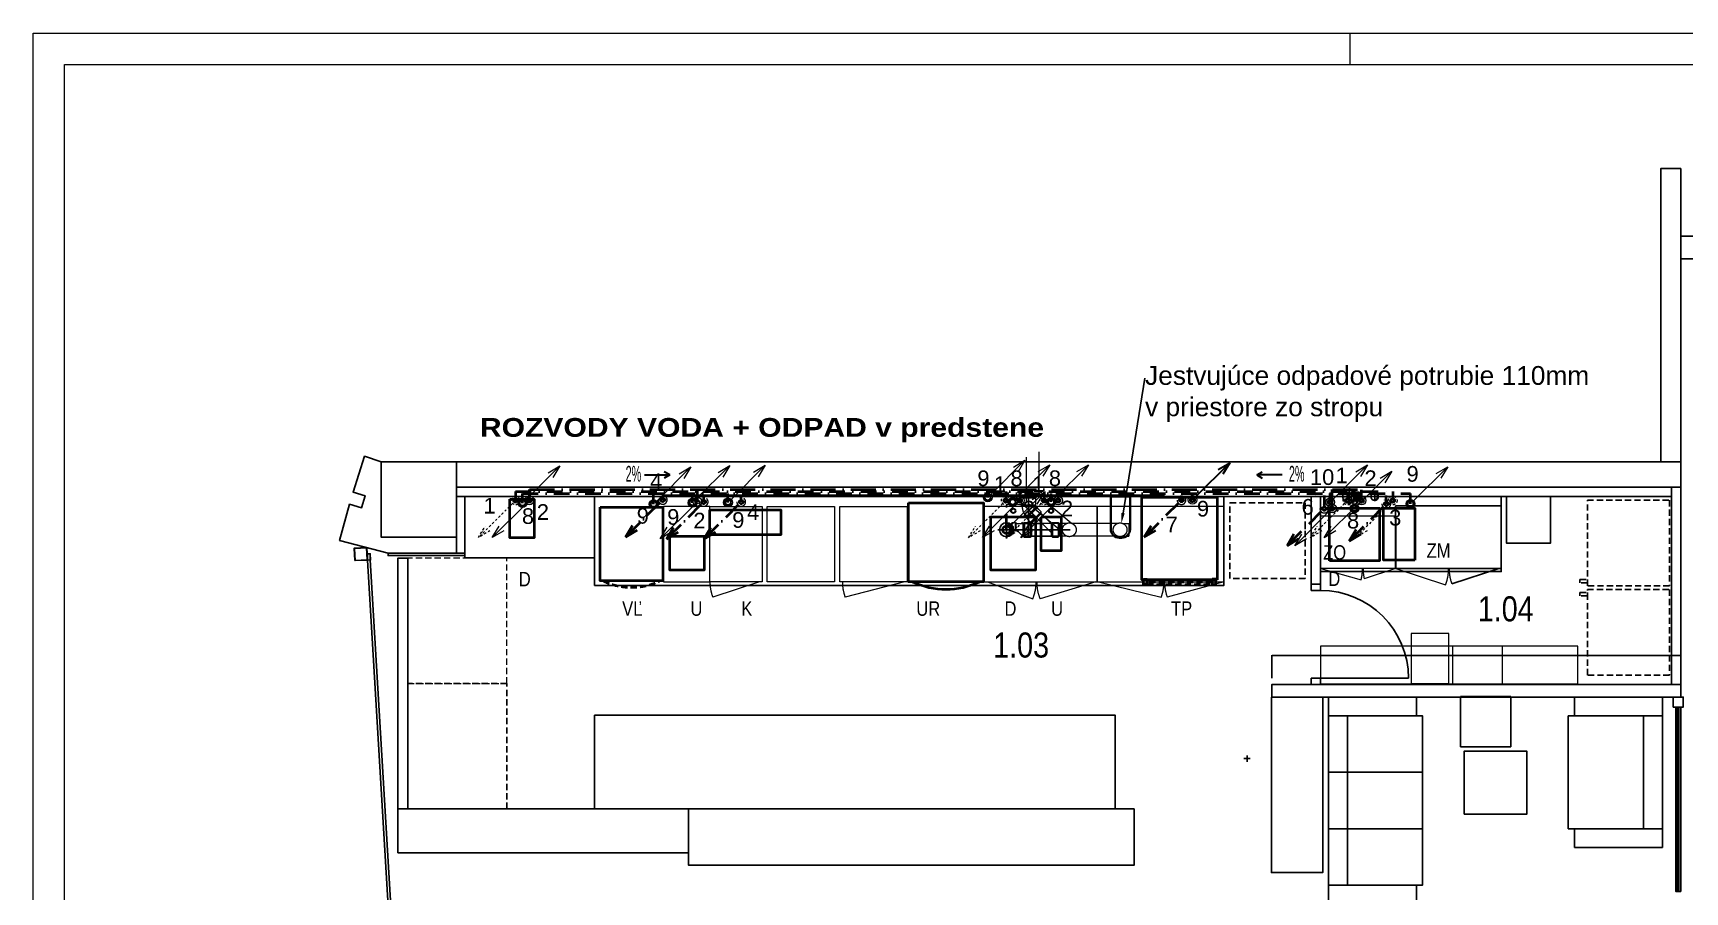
# Model space of a CAD drawing. Header units: millimetres. Extents: x 81329 to 439548, y 1718 to 95447.
# Drawn here: x 376099 to 389269, y 9717 to 16568 of the extents above; entities that cross this region are included whole.
import ezdxf
from ezdxf import colors
from ezdxf.entities.mleader import LeaderData, LeaderLine
from ezdxf.enums import TextEntityAlignment as Align
from ezdxf.math import Vec2, Vec3

# ---------------------------------------------------------------- set-up
doc = ezdxf.new("R2010")
doc.units = ezdxf.units.MM
doc.header["$LTSCALE"] = 100
for name, pattern in [('ACAD_ISO12W100', [21, 12, -3, 0, -3, 0, -3]), ('Bodkočiarkovaná M', [0.33, 0.23, -0.05, 0, -0.05]), ('CACHE', [0.24, 0.12, -0.12]), ('DASHDOT', [1, 0.5, -0.25, 0, -0.25]), ('HIDDEN2', [4.7625, 3.175, -1.5875]), ('SPOJITÁ', [0]), ('Čerchovaná 2mm', [3.2, 2, -0.6, 0, -0.6]), ('ČERCHOVANÁ2', [0.5, 0.25, -0.125, 0, -0.125]), ('ČÁRKOVANÁ', [0.75, 0.5, -0.25])]:
    doc.linetypes.add(name, pattern=pattern)
for name, color, linetype, lineweight in [('0-bar', 252, 'Continuous', 30), ('0-interier', 32, 'ČÁRKOVANÁ', 25), ('0-technologie', 150, 'ČÁRKOVANÁ', 25), ('A-popisky-podhlad', 251, 'Continuous', 13), ('A_02_Hrubá', 250, 'Continuous', 35), ('koty-int', 176, 'Continuous', 0), ('OKNA_DVERE', 164, 'Continuous', 15), ('PD-DTD', 252, 'Continuous', 35), ('PODORYS', 164, 'Continuous', 50), ('S-mreza', 250, 'Continuous', 18), ('S-sklo', 5, 'Continuous', 35), ('SA-VODA-TV', 10, 'ACAD_ISO12W100', 40), ('SDK', 40, 'Continuous', 30), ('SDK-predstena', 30, 'Continuous', 40), ('voda', 170, 'Continuous', 20), ('zti', 24, 'Continuous', 30), ('ZTI-DPS-potrubi_studena_voda', 5, 'ČERCHOVANÁ2', 40), ('ZTI-DPS-potrubi_tepla_voda', 1, 'Čerchovaná 2mm', 40), ('ZTI-DPS-potrubi_zmakcena_voda', 92, 'Čerchovaná 2mm', 40), ('ZTI-DPS-stoupacky', 24, 'Continuous', 18), ('ZTI-PH-011', 15, 'ČÁRKOVANÁ', 13)]:
    doc.layers.add(name, color=color, linetype=linetype, lineweight=lineweight)
for name, color, linetype in [('EL-ZNAČKY', 10, 'Continuous'), ('instalace', 174, 'Continuous'), ('popisky-reg', 7, 'Continuous'), ('stavba-voda', 5, 'Continuous'), ('technologie', 5, 'Continuous'), ('ZTI-PH-010', 6, 'Bodkočiarkovaná M')]:
    doc.layers.add(name, color=color, linetype=linetype)
doc.layers.add('FO_Zariaďovacie_predmety', color=7, linetype='Continuous', lineweight=20, true_color=0x787878)
doc.styles.add('_TCW_TXTSTY_3', font='arial.ttf', dxfattribs={"height": 95.833336})
doc.styles.add('Arial Narrow', font='ARIALN.TTF', dxfattribs={"height": 75})
doc.styles.add('ARIEL100', font='arial.ttf', dxfattribs={"height": 100})
doc.styles.get("Standard").update_dxf_attribs({"font": 'arial.ttf'})
doc.styles.add('ZT-popis', font='ARIALN.TTF', dxfattribs={"width": 0.6})
doc.styles.add('ZT-zariad.', font='ARIALN.TTF')
doc.dimstyles.new('ISO-25', dxfattribs={"dimtxt": 2.5, "dimasz": 2.5, "dimexe": 1.25, "dimexo": 0.625, "dimtad": 1, "dimtxsty": 'Standard', "dimcen": 2.5, "dimadec": 0, "dimazin": 0, "dimtfac": 1, "dimtmove": 0, "dimatfit": 3, "dimfxl": 1, "dimarcsym": 0})

# ---------------------------------------------------------------- blocks, each defined once
blk = doc.blocks.new('podorys-int')
at = {"color": 252, "lineweight": -2}
for p, q in [((-25, 0), (25, 0)), ((0, 25), (0, -25))]:
    blk.add_line(p, q, dxfattribs=at)
at = {"layer": 'A_02_Hrubá', "color": 252, "lineweight": -2}
blk.add_lwpolyline([(3398, 411), (3478, 411), (3478, 491), (3398, 491)], close=True, dxfattribs=at)
at = {"layer": 'OKNA_DVERE', "color": 252, "lineweight": -2}
blk.add_line((587, 641), (1287, 641), dxfattribs=at)
blk.add_arc((587, 641), 700, 0, 90, dxfattribs=at)
at = {"layer": 'PODORYS', "color": 252, "lineweight": -2}
for points in [[(3458, 2366), (3298, 2366), (3298, 4706), (3458, 4706)], [(3458, 4166), (6748, 4166), (6748, 3986), (3458, 3986)], [(-6902, 2366), (-6302, 2366), (-6302, 1766), (-6902, 1766)], [(-6302, 2366), (3458, 2366), (3458, 2166), (-6302, 2166)]]:
    blk.add_lwpolyline(points, close=True, dxfattribs=at)
at = {"layer": 'PODORYS', "color": 252, "linetype": 'Continuous', "lineweight": -2}
blk.add_lwpolyline([(-6902, 2366), (-7035, 2411), (-7127, 2125), (-7031, 2096), (-7059, 2001), (-7155, 2029), (-7235, 1740), (-6848, 1639), (-6302, 1639), (-6302, 2366)], dxfattribs=at)
at = {"layer": 'S-mreza', "color": 252, "lineweight": -2, "ltscale": 0.18}
for p, q in [((-7011, 1583), (-6783, -2234)), ((-6991, 1584), (-6763, -2231))]:
    blk.add_line(p, q, dxfattribs=at)
at = {"layer": 'S-mreza', "color": 252, "lineweight": -2}
for points in [[(-7113, 1579), (-7117, 1679), (-7017, 1683), (-7013, 1583)], [(-7111, 1581), (-7115, 1677), (-7019, 1681), (-7015, 1585)], [(-7013, 1583), (-7015, 1633), (-6990, 1634), (-6988, 1584)], [(-7011, 1583), (-7013, 1631), (-6992, 1632), (-6990, 1584)]]:
    blk.add_lwpolyline(points, close=True, dxfattribs=at)
at = {"layer": 'S-sklo', "color": 252, "lineweight": -2, "ltscale": 0.18}
blk.add_lwpolyline([(3418, 411), (3458, 411), (3458, -1059), (3418, -1059)], close=True, dxfattribs=at)
for points in [[(3443, 411), (3443, -59), (3433, -59), (3433, 411)], [(3443, -59), (3443, -1059), (3433, -1059), (3433, -59)]]:
    blk.add_lwpolyline(points, dxfattribs=at)
at = {"layer": 'SDK', "color": 252, "lineweight": -2}
for points in [[(3458, 591), (3383, 591), (3383, 2166), (3458, 2166)], [(587, 1391), (512, 1391), (512, 2091), (587, 2091)], [(587, 1341), (512, 1341), (512, 1391), (587, 1391)], [(199, 491), (199, 591), (3458, 591), (3458, 491)], [(587, 591), (512, 591), (512, 641), (587, 641)]]:
    blk.add_lwpolyline(points, close=True, dxfattribs=at)
at = {"layer": 'SDK-predstena', "color": 252, "lineweight": -2}
for points in [[(-6302, 2166), (3383, 2166), (3383, 2091), (-6302, 2091)], [(-6302, 1639), (-6302, 2091), (-6237, 2091), (-6237, 1639)], [(-6237, 1619), (-6848, 1619), (-6848, 1639), (-6237, 1639)]]:
    blk.add_lwpolyline(points, close=True, dxfattribs=at)
blk = doc.blocks.new('interier-podorys')
at = {"color": 252}
for p, q in [((-25, 0), (25, 0)), ((-25, 0), (25, 0)), ((0, 25), (0, -25)), ((0, 25), (0, -25))]:
    blk.add_line(p, q, dxfattribs=at)
at = {"layer": '0-interier', "color": 252, "linetype": 'SPOJITÁ', "lineweight": -3}
for points in [[(194, 491), (604, 491), (604, -909), (194, -909)], [(1350, 341), (650, 341), (650, 491), (1350, 491)], [(1702, 94), (2102, 94), (2102, 494), (1702, 494)], [(2611, 341), (3311, 341), (3311, 491), (2611, 491)], [(650, -1009), (650, 341), (800, 341), (800, -1009)], [(650, -559), (650, 341), (1400, 341), (1400, -559)], [(3311, -559), (3311, 341), (2561, 341), (2561, -559)], [(3311, -559), (3311, 341), (3161, 341), (3161, -559)], [(1731, -442), (2231, -442), (2231, 58), (1731, 58)], [(650, -1009), (650, -109), (1400, -109), (1400, -1009)], [(2611, -559), (3311, -559), (3311, -709), (2611, -709)], [(1350, -1009), (650, -1009), (650, -1159), (1350, -1159)]]:
    blk.add_lwpolyline(points, close=True, dxfattribs=at)
blk = doc.blocks.new('bar-podorys')
for p, q in [((-25, 0), (25, 0)), ((0, 25), (0, -25))]:
    blk.add_line(p, q)
at = {"layer": '0-bar', "linetype": 'HIDDEN2', "lineweight": 15, "ltscale": 200}
for p, q in [((589, 1516), (910, 1427)), ((1183, 1516), (935, 1434)), ((1185, 1516), (1583, 1385)), ((-3886, 1411), (-4260, 1288)), ((-2730, 1411), (-3204, 1288)), ((-2070, 1411), (-1707, 1275)), ((-1206, 1411), (-1650, 1275)), ((-1184, 1411), (-684, 1288)), ((-186, 1411), (-636, 1288))]:
    blk.add_line(p, q, dxfattribs=at)
at = {"layer": '0-bar', "linetype": 'HIDDEN2', "lineweight": -3, "ltscale": 200}
blk.add_line((2007, 1516), (1633, 1393), dxfattribs=at)
at = {"layer": '0-bar', "lineweight": -2}
for points in [[(-6237, 1601), (-5202, 1601), (-5202, 2091), (-6237, 2091)], [(-6770, -401), (-6690, -401), (-6690, 1599), (-6770, 1599)], [(-5202, 346), (-1051, 346), (-1051, -401), (-5202, -401)], [(-6770, -401), (-4452, -401), (-4452, -751), (-6770, -751)], [(-4452, -401), (-901, -401), (-901, -851), (-4452, -851)]]:
    blk.add_lwpolyline(points, close=True, dxfattribs=at)
at = {"layer": '0-bar', "linetype": 'HIDDEN2', "lineweight": 15, "ltscale": 200}
for points in [[(-4652, 1411), (-4284, 1411), (-4284, 2011), (-4652, 2011)], [(-3866, 1411), (-4284, 1411), (-4284, 2011), (-3866, 2011)], [(-3826, 2011), (-3290, 2011), (-3290, 1411), (-3826, 1411)], [(-3246, 2011), (-2710, 2011), (-2710, 1411), (-3246, 1411)], [(-2106, 1411), (-1195, 1411), (-1195, 2011), (-2106, 2011)], [(-1195, 1411), (-184, 1411), (-184, 2011), (-1195, 2011)], [(1608, 998), (1308, 998), (1308, 598), (1608, 598)], [(587, 897), (587, 597), (2637, 597), (2637, 897)], [(1637, 897), (1637, 597), (2037, 597), (2037, 897)]]:
    blk.add_lwpolyline(points, close=True, dxfattribs=at)
at = {"layer": '0-bar', "linetype": 'HIDDEN2', "lineweight": -3, "ltscale": 200}
blk.add_lwpolyline([(2027, 1516), (1184, 1516), (1184, 2016), (2027, 2016)], close=True, dxfattribs=at)
at = {"layer": '0-bar', "linetype": 'HIDDEN2', "lineweight": 15, "ltscale": 200, "elevation": 0}
blk.add_lwpolyline([(1185, 1516), (589, 1516), (589, 1936), (1185, 1936)], close=True, dxfattribs=at)
at = {"layer": '0-bar'}
for centre in [(-1864, 1976), (-1562, 1976)]:
    blk.add_circle(centre, 17.5, dxfattribs=at)
at = {"layer": '0-bar', "lineweight": -3}
blk.add_circle((857, 2046), 17.5, dxfattribs=at)
at = {"layer": '0-bar', "linetype": 'HIDDEN2', "lineweight": 15, "ltscale": 200}
for centre, start, end in [((560, 1516), 345.6723, 0), ((1286, 1516), 180, 193.1304), ((1246, 1516), 338.7059, 0), ((1972, 1516), 180, 199.976), ((-3921, 1411), 180, 200), ((-2865, 1411), 180, 200), ((-2042, 1411), 337.859, 0), ((-1316, 1411), 180, 202.141), ((-1023, 1411), 340, 0), ((-297, 1411), 180, 200)]:
    blk.add_arc(centre, 361, start, end, dxfattribs=at)
at = {"layer": '0-technologie', "color": 6, "linetype": 'SPOJITÁ', "lineweight": 40}
for points in [[(-5878, 2070), (-5682, 2070), (-5682, 1762), (-5878, 1762)], [(-5157, 2005), (-4657, 2005), (-4657, 1417), (-5157, 1417)], [(-2700, 2041), (-2100, 2041), (-2100, 1411), (-2700, 1411)]]:
    blk.add_lwpolyline(points, close=True, dxfattribs=at)
at = {"layer": '0-technologie', "color": 6, "linetype": 'SPOJITÁ', "lineweight": 40, "elevation": 0}
for points in [[(-4284, 1984), (-3717, 1984), (-3717, 1784), (-4284, 1784)], [(-238, 1426), (-838, 1426), (-838, 2085), (-238, 2085)]]:
    blk.add_lwpolyline(points, close=True, dxfattribs=at)
at = {"layer": '0-technologie', "color": 252, "linetype": 'ByBlock'}
for points in [[(-136, 2041), (464, 2041), (464, 1436), (-136, 1436)], [(2713, 2062), (3368, 2062), (3368, 1378), (2713, 1378)], [(2653, 1428), (2713, 1428), (2713, 1403), (2653, 1403)], [(2653, 1324), (2713, 1324), (2713, 1299), (2653, 1299)], [(2713, 1349), (3368, 1349), (3368, 665), (2713, 665)]]:
    blk.add_lwpolyline(points, close=True, dxfattribs=at)
at = {"layer": '0-technologie', "color": 252, "linetype": 'ByBlock', "lineweight": 20}
blk.add_lwpolyline([(-5902, 1599), (-6690, 1599), (-6690, 599), (-5902, 599)], close=True, dxfattribs=at)
at = {"layer": '0-technologie', "color": 6, "linetype": 'ByBlock', "lineweight": 40, "elevation": 0}
for points in [[(-826, 1431), (-797, 1431), (-797, 1388), (-826, 1388)], [(-279, 1406), (-797, 1406), (-797, 1388), (-279, 1388)], [(-250, 1431), (-279, 1431), (-279, 1388), (-250, 1388)]]:
    blk.add_lwpolyline(points, close=True, dxfattribs=at)
at = {"layer": '0-technologie', "color": 252, "linetype": 'ByBlock', "lineweight": -2}
blk.add_lwpolyline([(-5902, 599), (-6690, 599), (-6690, -401), (-5902, -401)], close=True, dxfattribs=at)
at = {"layer": '0-technologie', "color": 6, "linetype": 'ByBlock', "lineweight": 40}
blk.add_arc((-4907, 1894), 528, 244.8265, 295.117, dxfattribs=at)
at = {"layer": '0-technologie', "color": 6, "linetype": 'SPOJITÁ', "lineweight": 40}
blk.add_arc((-2400, 1980), 629, 244.7943, 295.2057, dxfattribs=at)
at = {"layer": 'EL-ZNAČKY', "color": 252, "lineweight": -3}
blk.add_lwpolyline([(2069, 2091), (2418, 2091), (2418, 1717), (2069, 1717)], close=True, dxfattribs=at)
at = {"layer": 'PD-DTD', "lineweight": -2}
blk.add_lwpolyline([(-5202, 2091), (-5202, 1381), (-184, 1381), (-184, 2091)], close=True, dxfattribs=at)
at = {"layer": 'PD-DTD', "elevation": 0}
blk.add_lwpolyline([(-1087, 2091), (-932, 2091), (-932, 1831, -0.414214), (-1002, 1761), (-1017, 1761, -0.414213), (-1087, 1831)], format="xyb", close=True, dxfattribs=at)
at = {"layer": 'PD-DTD', "lineweight": -3}
blk.add_lwpolyline([(587, 2091), (587, 1491), (2027, 1491), (2027, 2091)], close=True, dxfattribs=at)
at = {"layer": 'PD-DTD', "color": 6, "linetype": 'SPOJITÁ', "lineweight": 40, "ltscale": 5, "elevation": 0}
for points in [[(657, 1578), (657, 1998), (1057, 1998), (1057, 1578)], [(-4604, 1771), (-4604, 1506), (-4324, 1506), (-4324, 1771)]]:
    blk.add_lwpolyline(points, close=True, dxfattribs=at)
at = {"layer": 'PD-DTD', "color": 6, "linetype": 'SPOJITÁ', "lineweight": 40, "ltscale": 5}
for points in [[(-2044, 1926), (-2044, 1506), (-1684, 1506), (-1684, 1926)], [(-1644, 1926), (-1644, 1661), (-1480, 1661), (-1480, 1926)]]:
    blk.add_lwpolyline(points, close=True, dxfattribs=at)
at = {"layer": 'ZTI-DPS-stoupacky', "linetype": 'CACHE', "lineweight": 20, "ltscale": 30}
for p, q in [((-1757, 2045), (-1757, 2447)), ((-1657, 2091), (-1657, 2448)), ((-1467, 1801), (-1757, 2045)), ((-1403, 1878), (-1657, 2091)), ((-1917, 1875), (-1917, 1775)), ((-1440, 1875), (-1917, 1875)), ((-1035, 1875), (-1394, 1875)), ((-990, 1875), (-942, 1875)), ((-942, 1875), (-942, 1775)), ((-1440, 1775), (-1917, 1775)), ((-1035, 1775), (-1395, 1775)), ((-990, 1775), (-942, 1775))]:
    blk.add_line(p, q, dxfattribs=at)
at = {"layer": 'ZTI-DPS-stoupacky', "linetype": 'CACHE', "lineweight": 40, "ltscale": 30}
blk.add_circle((-1917, 1825), 30, dxfattribs=at)
at = {"layer": 'ZTI-DPS-stoupacky', "linetype": 'CACHE', "lineweight": 20, "ltscale": 30}
for centre in [(-1417, 1825), (-1012, 1825)]:
    blk.add_circle(centre, 55, dxfattribs=at)
blk = doc.blocks.new('*D250')
at = {"layer": 'Defpoints', "color": 0, "transparency": 16777216}
for p in [(389236, 11604), (385976, 11422), (389236, 11447)]:
    blk.add_point(p, dxfattribs=at)
at = {"layer": 'koty-int', "color": 0, "lineweight": -2, "transparency": 16777216}
for p, q in [((385976, 11423), (385976, 11605)), ((385979, 11604), (389233, 11604)), ((389236, 11448), (389236, 11605))]:
    blk.add_line(p, q, dxfattribs=at)
at = {"layer": 'koty-int', "color": 0, "transparency": 16777216}
for points in [[(385979, 11605), (385979, 11604), (385976, 11604)], [(389233, 11605), (389233, 11604), (389236, 11604)]]:
    blk.add_solid(points, dxfattribs=at)
at = {"layer": 'koty-int', "color": 0, "transparency": 16777216, "insert": (387606, 11606), "char_height": 2.5, "attachment_point": 5}
blk.add_mtext('3259,61', dxfattribs=at)
blk = doc.blocks.new('voda')
at = {"layer": 'instalace'}
h = blk.add_hatch(color=256, dxfattribs=at)
h.paths.add_polyline_path([(-5710, 2964, 0.063254), (-5727, 2961, -0.067833), (-5710, 2955)])
h.paths.add_polyline_path([(-5710, 2837, -0.067833), (-5727, 2831, 0.063254), (-5710, 2828)])
h = blk.add_hatch(color=256, dxfattribs=at)
h.paths.add_polyline_path([(-5710, 2964), (-5710, 2955, -0.267949), (-5676, 2896), (-5643, 2896, 0.414214)])
h.paths.add_polyline_path([(-5643, 2896), (-5676, 2896, -0.267949), (-5710, 2837), (-5710, 2828, 0.414214)])
for p, q in [((-5795, 2896), (-5626, 2896)), ((-5710, 2981), (-5710, 2812))]:
    blk.add_line(p, q, dxfattribs=at)
blk.add_circle((-5710, 2896), 67.6, dxfattribs=at)
blk = doc.blocks.new('_U2696')
at = {"color": 0, "linetype": 'ByBlock'}
for p, q in [((-35, -35), (-424, -424)), ((-424, -424), (-345, -292)), ((-292, -345), (-424, -424))]:
    blk.add_line(p, q, dxfattribs=at)
at = {"color": 0, "linetype": 'ByBlock', "lineweight": 13}
blk.add_circle((0, 0), 50, dxfattribs=at)
blk = doc.blocks.new('A$C0F996081')
at = {"layer": 'ZTI-DPS-potrubi_tepla_voda', "linetype": 'ByBlock', "lineweight": 15}
for p, q in [((-35, -35), (-424, -424)), ((-424, -424), (-345, -292)), ((-292, -345), (-424, -424))]:
    blk.add_line(p, q, dxfattribs=at)
blk.add_circle((0, 0), 50, dxfattribs=at)
blk = doc.blocks.new('A$C2FCF486A')
at = {"layer": 'ZTI-DPS-potrubi_studena_voda', "linetype": 'ByBlock', "lineweight": 15}
for p, q in [((-35, -35), (-424, -424)), ((-424, -424), (-345, -292)), ((-292, -345), (-424, -424))]:
    blk.add_line(p, q, dxfattribs=at)
blk.add_circle((0, 0), 50, dxfattribs=at)
blk = doc.blocks.new('odpad')
at = {"layer": 'instalace', "linetype": 'SPOJITÁ', "lineweight": 0}
h = blk.add_hatch(color=256, dxfattribs=at)
h.paths.add_polyline_path([(-5688, 2542), (-5710, 2529), (-5710, 2490), (-5646, 2490), (-5646, 2566), (-5678, 2566)])
h.paths.add_polyline_path([(-5778, 2566), (-5678, 2566), (-5646, 2643), (-5778, 2643)])
h.paths.add_polyline_path([(-5778, 2490), (-5710, 2490), (-5710, 2529)])
at = {"layer": 'instalace'}
for p, q in [((-5710, 2651), (-5710, 2482)), ((-5646, 2643), (-5688, 2542)), ((-5795, 2566), (-5626, 2566)), ((-5778, 2490), (-5688, 2542))]:
    blk.add_line(p, q, dxfattribs=at)
for points in [[(-5778, 2643), (-5646, 2643), (-5646, 2566), (-5778, 2566)], [(-5778, 2566), (-5646, 2566), (-5646, 2490), (-5778, 2490)]]:
    blk.add_lwpolyline(points, close=True, dxfattribs=at)
blk = doc.blocks.new('odpad K110-45')
at = {"layer": 'ZTI-PH-010', "ltscale": 30}
for p, q in [((0, -140), (0, 149)), ((-101, 101), (104, -104))]:
    blk.add_line(p, q, dxfattribs=at)
at = {"layer": 'ZTI-PH-011', "ltscale": 40}
for p, q in [((-65, 101), (-55, 111)), ((-65, 40), (-65, 101)), ((65, 101), (-65, 101)), ((-65, 40), (-55, 30)), ((65, 40), (-65, 40)), ((55, 111), (-55, 111)), ((55, 30), (-55, 30)), ((60, 17), (-17, -60)), ((75, 17), (-17, -75)), ((55, 111), (65, 101)), ((65, 40), (55, 30)), ((60, 17), (75, 17)), ((65, 40), (65, 101)), ((75, 17), (111, -19)), ((-20, -58), (-17, -60)), ((-17, -75), (19, -111)), ((111, -19), (19, -111)), ((19, -111), (33, -111)), ((111, -33), (33, -111)), ((111, -33), (111, -19))]:
    blk.add_line(p, q, dxfattribs=at)
for radius in [120, 10]:
    blk.add_arc((65, 27), radius, 180, 225, dxfattribs=at)
blk = doc.blocks.new('odpad Y110-45')
at = {"layer": 'ZTI-PH-010', "ltscale": 30}
for p, q in [((23, -23), (-262, 262)), ((-347, 0), (188, 0))]:
    blk.add_line(p, q, dxfattribs=at)
at = {"layer": 'ZTI-PH-011', "ltscale": 40}
for p, q in [((-194, 102), (-102, 194)), ((-194, 116), (-116, 194)), ((-158, 66), (-66, 158)), ((-102, 194), (-116, 194)), ((-66, 158), (-102, 194)), ((-222, 55), (-212, 65)), ((-222, 55), (-222, -55)), ((-212, 65), (-161, 65)), ((-212, 65), (-212, -65)), ((-194, 102), (-194, 116)), ((-158, 66), (-194, 102)), ((-151, 55), (-161, 65)), ((-161, 65), (-161, -65)), ((-158, 66), (-144, 66)), ((-151, 55), (-142, 55)), ((-151, 55), (-151, -55)), ((-144, 66), (-66, 144)), ((-140, 62), (-144, 66)), ((23, 55), (-66, 144)), ((23, 55), (33, 65)), ((23, 55), (23, -55)), ((33, 65), (84, 65)), ((33, 65), (33, -65)), ((94, 55), (84, 65)), ((84, 65), (84, -65)), ((94, 55), (94, -55)), ((-212, -65), (-222, -55)), ((-212, -65), (-161, -65)), ((-161, -65), (-151, -55)), ((-151, -55), (23, -55)), ((33, -65), (23, -55)), ((33, -65), (84, -65)), ((84, -65), (94, -55))]:
    blk.add_line(p, q, dxfattribs=at)
blk.add_arc((-142, 59), 4, 270, 45, dxfattribs=at)
blk = doc.blocks.new('odpad-red100-50')
at = {"layer": 'ZTI-PH-010'}
blk.add_line((-61, 0), (61, 0), dxfattribs=at)
at = {"layer": 'ZTI-PH-011', "ltscale": 40}
for p, q in [((-126, 57), (-133, 50)), ((-133, 0), (-133, 50)), ((-126, 57), (-101, 57)), ((-126, -7), (-126, 57)), ((-101, 57), (-94, 50)), ((-101, -7), (-101, 57)), ((-94, 50), (-39, 50)), ((-94, 0), (-94, 50)), ((-30, 59), (-39, 50)), ((-39, -50), (-39, 50)), ((-30, 59), (17, 59)), ((-30, -59), (-30, 59)), ((17, 59), (26, 50)), ((17, -59), (17, 59)), ((26, -50), (26, 50)), ((-94, 0), (-39, -50)), ((-39, -50), (-30, -59)), ((-30, -59), (17, -59)), ((26, -50), (17, -59))]:
    blk.add_line(p, q, dxfattribs=at)
at = {"layer": 'ZTI-PH-011'}
for p, q in [((-133, 0), (-126, -7)), ((-126, -7), (-101, -7)), ((-94, 0), (-101, -7))]:
    blk.add_line(p, q, dxfattribs=at)

msp = doc.modelspace()

# ---------------------------------------------------------------- hatches: boundary and pattern name
at = {"layer": 'instalace'}
h = msp.add_hatch(color=24, dxfattribs=at)
h.paths.add_polyline_path([(383859.99, 12662.12, 0.063254224), (383845.929, 12660.334, -0.067833386), (383859.99, 12654.584)])
h.paths.add_polyline_path([(383859.99, 12557.168, -0.067833386), (383845.929, 12551.419, 0.063254224), (383859.99, 12549.633)])
h = msp.add_hatch(color=24, dxfattribs=at)
h.paths.add_polyline_path([(383859.99, 12662.12), (383859.99, 12654.584, -0.267949192), (383888.111, 12605.876), (383916.233, 12605.876, 0.414213562)])
h.paths.add_polyline_path([(383916.233, 12605.876), (383888.111, 12605.876, -0.267949192), (383859.99, 12557.168), (383859.99, 12549.633, 0.414213562)])

# ---------------------------------------------------------------- linework, layer by layer
at = {"lineweight": 5}
msp.add_line((386599.03, 16318.2), (386599.03, 16568.2), dxfattribs=at)
for points in [[(407599.03, 1718.2), (376099.03, 1718.2), (376099.03, 16568.2), (407599.03, 16568.2)], [(407349.03, 1968.2), (376349.03, 1968.2), (376349.03, 16318.2), (407349.03, 16318.2)]]:
    msp.add_lwpolyline(points, close=True, dxfattribs=at)
at = {"layer": 'instalace', "color": 24}
for p, q in [((383859.99, 12676.18), (383859.99, 12535.572)), ((383789.686, 12605.876), (383930.294, 12605.876))]:
    msp.add_line(p, q, dxfattribs=at)
msp.add_circle((383859.99, 12605.876), 56.243, dxfattribs=at)
at = {"layer": 'SA-VODA-TV', "ltscale": 100}
msp.add_circle((386455.413, 12775.355, 0), 15, dxfattribs=at)
at = {"layer": 'technologie', "color": 6, "lineweight": 40, "elevation": 0}
msp.add_lwpolyline([(387116.113, 12364.48), (386866.113, 12364.48), (386866.113, 12776.98), (387116.113, 12776.98)], close=True, dxfattribs=at)
at = {"layer": 'voda', "lineweight": 40}
for centre in [(379946.236, 12840.16), (383854.563, 12839.33), (384160.379, 12840.164), (386579.391, 12839.158), (386938.567, 12839.158)]:
    msp.add_circle(centre, 15, dxfattribs=at)
at = {"layer": 'voda', "color": 1, "lineweight": 40}
for centre in [(380056.718, 12840.16), (383965.045, 12838.784), (384270.862, 12839.618), (386689.873, 12838.612)]:
    msp.add_circle(centre, 15, dxfattribs=at)
at = {"layer": 'voda', "color": 1, "lineweight": 13}
msp.add_circle((381395.646, 12830.077), 15, dxfattribs=at)
at = {"layer": 'zti'}
for p, q in [((380973.907, 13043.062), (381174.596, 13043.062)), ((381174.596, 13043.062), (381131.294, 13068.062)), ((381174.596, 13043.062), (381131.294, 13018.062)), ((385855.619, 13043.062), (385898.921, 13068.062)), ((386056.308, 13043.062), (385855.619, 13043.062)), ((385855.619, 13043.062), (385898.921, 13018.062))]:
    msp.add_line(p, q, dxfattribs=at)
at = {"layer": 'zti', "linetype": 'DASHDOT', "lineweight": 40, "ltscale": 2.5}
for p, q in [((380001.477, 12895.342), (387080.601, 12895.342)), ((380001.477, 12818.847), (380001.477, 12895.342)), ((381046.909, 12810.19, 0), (381046.909, 12896.145, 0)), ((381356.305, 12822.044), (381356.305, 12893.185)), ((381639.469, 12824.201), (381639.469, 12895.342)), ((383710.472, 12863.071), (383710.472, 12898.071)), ((383859.99, 12605.73), (383859.99, 12895.342)), ((384215.62, 12828.394), (384215.62, 12895.342)), ((385342.729, 12844.326), (385342.729, 12895.342)), ((386439.823, 12826.601), (386439.823, 12895.342)), ((387080.601, 12812.518, 0), (387080.601, 12895.342))]:
    msp.add_line(p, q, dxfattribs=at)
at = {"layer": 'zti', "lineweight": 40}
for centre, radius in [((380001.477, 12818.847), 25), ((381046.909, 12810.19, 0), 25), ((381356.305, 12822.044), 25), ((381639.469, 12824.201), 25), ((383710.472, 12863.071), 25), ((383909.804, 12828.394), 25), ((384215.62, 12828.394), 25), ((385342.729, 12844.326), 16), ((386439.823, 12826.601), 16), ((386634.632, 12776.081), 25), ((387080.601, 12812.518, 0), 25)]:
    msp.add_circle(centre, radius, dxfattribs=at)
at = {"layer": 'ZTI-DPS-potrubi_studena_voda', "ltscale": 5}
for p, q in [((379946.236, 12911.069), (386938.567, 12911.069)), ((379946.236, 12911.069), (379946.236, 12840.16)), ((383854.563, 12910.24), (383854.563, 12839.33)), ((384160.379, 12911.074), (384160.379, 12840.164)), ((386579.391, 12910.068), (386579.391, 12839.158)), ((386938.567, 12910.068), (386938.567, 12839.158))]:
    msp.add_line(p, q, dxfattribs=at)
at = {"layer": 'ZTI-DPS-potrubi_tepla_voda'}
msp.add_line((380056.718, 12926.614), (386689.873, 12926.614), dxfattribs=at)
at = {"layer": 'ZTI-DPS-potrubi_tepla_voda', "ltscale": 20}
for p, q in [((380056.718, 12840.16), (380056.718, 12926.614)), ((381395.646, 12830.077), (381395.646, 12926.614)), ((383965.045, 12838.784), (383965.045, 12925.238)), ((384270.862, 12839.618), (384270.862, 12926.072)), ((386455.413, 12775.355, 0), (386455.413, 12926.614, 0)), ((386689.873, 12838.612), (386689.873, 12925.066))]:
    msp.add_line(p, q, dxfattribs=at)
at = {"layer": 'ZTI-DPS-potrubi_zmakcena_voda', "ltscale": 20}
for p, q in [((381119.716, 12879.798), (386887.885, 12879.798)), ((381119.716, 12844.818, 0), (381119.716, 12879.798)), ((381445.646, 12828.526), (381445.646, 12879.96, 0)), ((381744.857, 12828.526), (381744.857, 12879.96, 0)), ((385254.826, 12842.621), (385254.826, 12879.831, 0)), ((386393.302, 12879.798, 0), (386393.302, 12775.051, 0)), ((386887.885, 12812.518, 0), (386887.885, 12879.798))]:
    msp.add_line(p, q, dxfattribs=at)
at = {"layer": 'ZTI-DPS-potrubi_zmakcena_voda', "lineweight": 40}
for centre in [(381119.716, 12844.818, 0), (381445.646, 12828.526), (381744.857, 12828.526), (385254.826, 12842.621), (386887.885, 12812.518, 0)]:
    msp.add_circle(centre, 15, dxfattribs=at)
at = {"layer": 'ZTI-DPS-potrubi_zmakcena_voda'}
msp.add_circle((386393.302, 12775.051, 0), 15, dxfattribs=at)
at = {"layer": 'ZTI-PH-010', "ltscale": 30}
msp.add_line((384032.137, 12669.622), (384032.137, 12541.837), dxfattribs=at)
at = {"layer": 'ZTI-PH-011', "ltscale": 40}
for p, q in [((383991.856, 12655.73), (384150.038, 12655.73)), ((383991.856, 12555.73), (384150.038, 12555.73))]:
    msp.add_line(p, q, dxfattribs=at)

# ---------------------------------------------------------------- block references
for name, p in [('podorys-int', (385777.477, 10780.873)), ('odpad-red100-50', (384032.137, 12605.73))]:
    msp.add_blockref(name, p)
at = {"layer": '0-interier', "color": 254}
msp.add_blockref('interier-podorys', (385777.477, 10780.873), dxfattribs=at)
at = {"layer": '0-technologie'}
msp.add_blockref('bar-podorys', (385777.477, 10780.873), dxfattribs=at)
at = {"layer": 'stavba-voda', "linetype": 'DASHDOT', "xscale": 0.8320000000298023, "yscale": 0.8320000000298023, "zscale": 0.8320000000298023}
msp.add_blockref('voda', (391345.742, 10462.648), dxfattribs=at)
at = {"layer": 'stavba-voda', "xscale": 0.4608000000007451, "yscale": 0.4608000000007451, "zscale": 0.4608000000007451}
for name, p in [('odpad', (389272.701, 11689.358)), ('voda', (389426.181, 11537.506))]:
    msp.add_blockref(name, p, dxfattribs=at)
at = {"layer": 'zti', "lineweight": 40, "xscale": 0.7, "yscale": 0.7, "zscale": 0.7, "rotation": 180}
msp.add_blockref('_U2696', (385342.729, 12844.326), dxfattribs=at)
at = {"layer": 'zti', "xscale": 0.9090908999999999, "yscale": 0.9090908999999999, "zscale": 0.9090908999999999}
for name, p in [('odpad Y110-45', (384195.294, 12605.73)), ('odpad K110-45', (384034.977, 12766.047))]:
    msp.add_blockref(name, p, dxfattribs=at)
at = {"layer": 'ZTI-DPS-potrubi_studena_voda', "xscale": 0.7, "yscale": 0.7, "zscale": 0.7}
for p in [(379946.236, 12840.16), (383854.563, 12839.33), (384160.379, 12840.164), (386579.391, 12839.158), (386938.567, 12839.158)]:
    msp.add_blockref('A$C2FCF486A', p, dxfattribs=at)
at = {"layer": 'ZTI-DPS-potrubi_tepla_voda', "linetype": 'ByBlock', "xscale": 0.7, "yscale": 0.7, "zscale": 0.7}
for p in [(380056.718, 12840.16), (381395.646, 12830.077), (383965.045, 12840.16), (384270.862, 12839.618), (386455.413, 12775.355, 0), (386689.873, 12838.612)]:
    msp.add_blockref('A$C0F996081', p, dxfattribs=at)
at = {"layer": 'ZTI-DPS-potrubi_zmakcena_voda', "xscale": -0.7, "yscale": 0.7, "zscale": 0.7, "rotation": 270}
for p in [(381119.716, 12844.818, 0), (381445.646, 12828.526), (381744.857, 12828.526), (385254.826, 12842.621), (386393.302, 12775.051, 0), (386887.885, 12812.518, 0)]:
    msp.add_blockref('_U2696', p, dxfattribs=at)
at = {"layer": 'ZTI-DPS-stoupacky', "xscale": 0.7, "yscale": 0.7, "zscale": 0.7, "rotation": 180}
for p in [(380001.477, 12818.847), (381046.909, 12810.19, 0), (381356.305, 12822.044), (381356.305, 12822.044), (381639.469, 12824.201), (383710.472, 12863.071), (383908.68, 12828.394), (384215.62, 12828.394), (386439.823, 12826.601), (386634.632, 12776.081), (387080.601, 12812.518, 0), (383859.99, 12605.73)]:
    msp.add_blockref('_U2696', p, dxfattribs=at)

# ---------------------------------------------------------------- texts
at = {"layer": 'popisky-reg', "insert": (384159.098, 13302.242), "char_height": 150, "attachment_point": 9, "style": 'ARIEL100'}
msp.add_mtext('{\\fArial Black|b0|i0|c238|p34;ROZVODY VODA + ODPAD v predstene}', dxfattribs=at)
at = {"layer": 'voda', "color": 92}
for s, style, p in [('4', '_TCW_TXTSTY_3', (381017.985, 13054.908, 0)), ('4', '_TCW_TXTSTY_3', (381791.537, 12808.516, 0)), ('6', 'ARIEL100', (386212.496, 12851.435, 0)), ('7', '_TCW_TXTSTY_3', (385128.677, 12709.964, 0))]:
    msp.add_text(s, height=125, dxfattribs=dict(at, style=style)).set_placement(p, align=Align.TOP_LEFT)
at = {"layer": 'voda', "color": 24, "style": 'ARIEL100'}
msp.add_text('10', height=125, dxfattribs=at).set_placement((386278.872, 13088.517, 0), align=Align.TOP_LEFT)
at = {"layer": 'voda', "style": 'ARIEL100'}
for s, p in [('1', (386483.798, 13102.576, 0)), ('2', (386713.397, 13079.838, 0)), ('1', (383758.97, 13032.696, 0)), ('1', (384064.787, 13033.53, 0)), ('1', (379689.732, 12860.667, 0)), ('2', (380115.257, 12810.181, 0)), ('2', (383988.569, 12837.184, 0)), ('2', (384294.385, 12838.018, 0)), ('2', (381363.112, 12741.775, 0)), ('3', (386910.713, 12764.883, 0))]:
    msp.add_text(s, height=125, dxfattribs=at).set_placement(p, align=Align.TOP_LEFT)
at = {"layer": 'zti', "style": 'ZT-popis', "width": 0.6}
for p in [(380823.587, 12952.724, 0), (386111.427, 12952.724, 0)]:
    msp.add_text('2%%% ', height=125, dxfattribs=at).set_placement(p, align=Align.BOTTOM_LEFT)
at = {"layer": 'zti', "style": 'ARIEL100'}
for s, p in [('9', (383627.513, 13079.115, 0)), ('8', (383891.606, 13078.659, 0)), ('8', (384197.423, 13079.659, 0)), ('9', (387048.779, 13114.406, 0)), ('8', (379996.69, 12777.782, 0)), ('9', (380911.881, 12779.724, 0)), ('9', (385377.945, 12836.419, 0)), ('9', (381154.346, 12770.9)), ('9', (381673.2, 12746.561, 0)), ('8', (386574.601, 12741.226, 0))]:
    msp.add_text(s, height=125, dxfattribs=at).set_placement(p, align=Align.TOP_LEFT)
at = {"layer": 'zti', "color": 6, "style": 'ZT-zariad.'}
for s, p in [('ZO', (386384.311, 12425.36)), ('ZM', (387209.335, 12440.208)), ('D', (379971.748, 12212.378)), ('D', (386425.512, 12215.023)), ('VĽ', (380795.955, 11977.181)), ('U', (381340.213, 11977.181)), ('K', (381745.458, 11977.181)), ('UR', (383141.021, 11977.181)), ('D', (383843.902, 11977.181)), ('U', (384215.528, 11977.181)), ('TP', (385171.687, 11977.181))]:
    msp.add_text(s, height=115.2, dxfattribs=at).set_placement(p, align=Align.MIDDLE_LEFT)

# ---------------------------------------------------------------- dimensions: what is measured, and where the dimension line sits
at = {"layer": 'koty-int'}
dim = msp.add_linear_dim(base=(389235.845, 11604.114), p1=(385976.238, 11422.293), p2=(389235.845, 11447.293), dimstyle='ISO-25', dxfattribs=at)
dim.commit()
dim.dimension.update_dxf_attribs({"geometry": '*D250', "text_midpoint": (387606.041, 11606.241)})

# ---------------------------------------------------------------- leaders
at = {"layer": 'A-popisky-podhlad', "lineweight": 13, "ltscale": 0.18}
ml = msp.add_multileader_mtext('Standard', dxfattribs=at)
ml.set_content('Jestvujúce odpadové potrubie 110mm\\Pv priestore zo stropu', color=256)
ml.set_leader_properties()
ml.build(insert=Vec2(0, 0))
ml.multileader.update_dxf_attribs({"text_right_attachment_type": 6, "dogleg_length": 0.36, "arrow_head_size": 80})
ctx = ml.context
ctx.base_point, ctx.char_height, ctx.arrow_head_size, ctx.plane_origin = Vec3(384962.594, 13815.893), 150, 80, Vec3(384621.982, 12328.388)
ctx.right_attachment = 6
notes = []
notes.append((ctx, [(1, (1, 1, 0), (384962.234, 13815.893), (1, 0), 0.36, [(0, [(384776.386, 12659.536)], 0, [])])]))
ctx.mtext.insert, ctx.mtext.flow_direction = Vec3(384964.594, 13911.715), 5
for ctx, leaders in notes:
    for number, flags, end, landing, length, lines in leaders:
        leader = LeaderData()
        leader.index, (leader.has_last_leader_line, leader.has_dogleg_vector, leader.attachment_direction) = number, flags
        leader.last_leader_point, leader.dogleg_vector, leader.dogleg_length = Vec3(end), Vec3(landing), length
        for number, points, colour, breaks in lines:
            line = LeaderLine()
            line.index, line.vertices, line.color, line.breaks = number, Vec3.list(points), colors.encode_raw_color(colour), breaks
            leader.lines.append(line)
        ctx.leaders.append(leader)

# ---------------------------------------------------------------- next in the draw order: texts
at = {"layer": 'FO_Zariaďovacie_predmety', "linetype": 'ByBlock', "char_height": 200, "attachment_point": 1, "rotation": 0.0000003, "style": 'Arial Narrow', "bg_fill": 3, "box_fill_scale": 1, "bg_fill_color": 256, "bg_fill_transparency": 0}
for s, insert in [('1.04', (387616.697, 12075.213)), ('1.03', (383753.524, 11786.722))]:
    msp.add_mtext_dynamic_manual_height_columns(s, width=597.72052, gutter_width=12.5, heights=[0], dxfattribs=dict(at, insert=insert))

doc.saveas('drawing.dxf')
